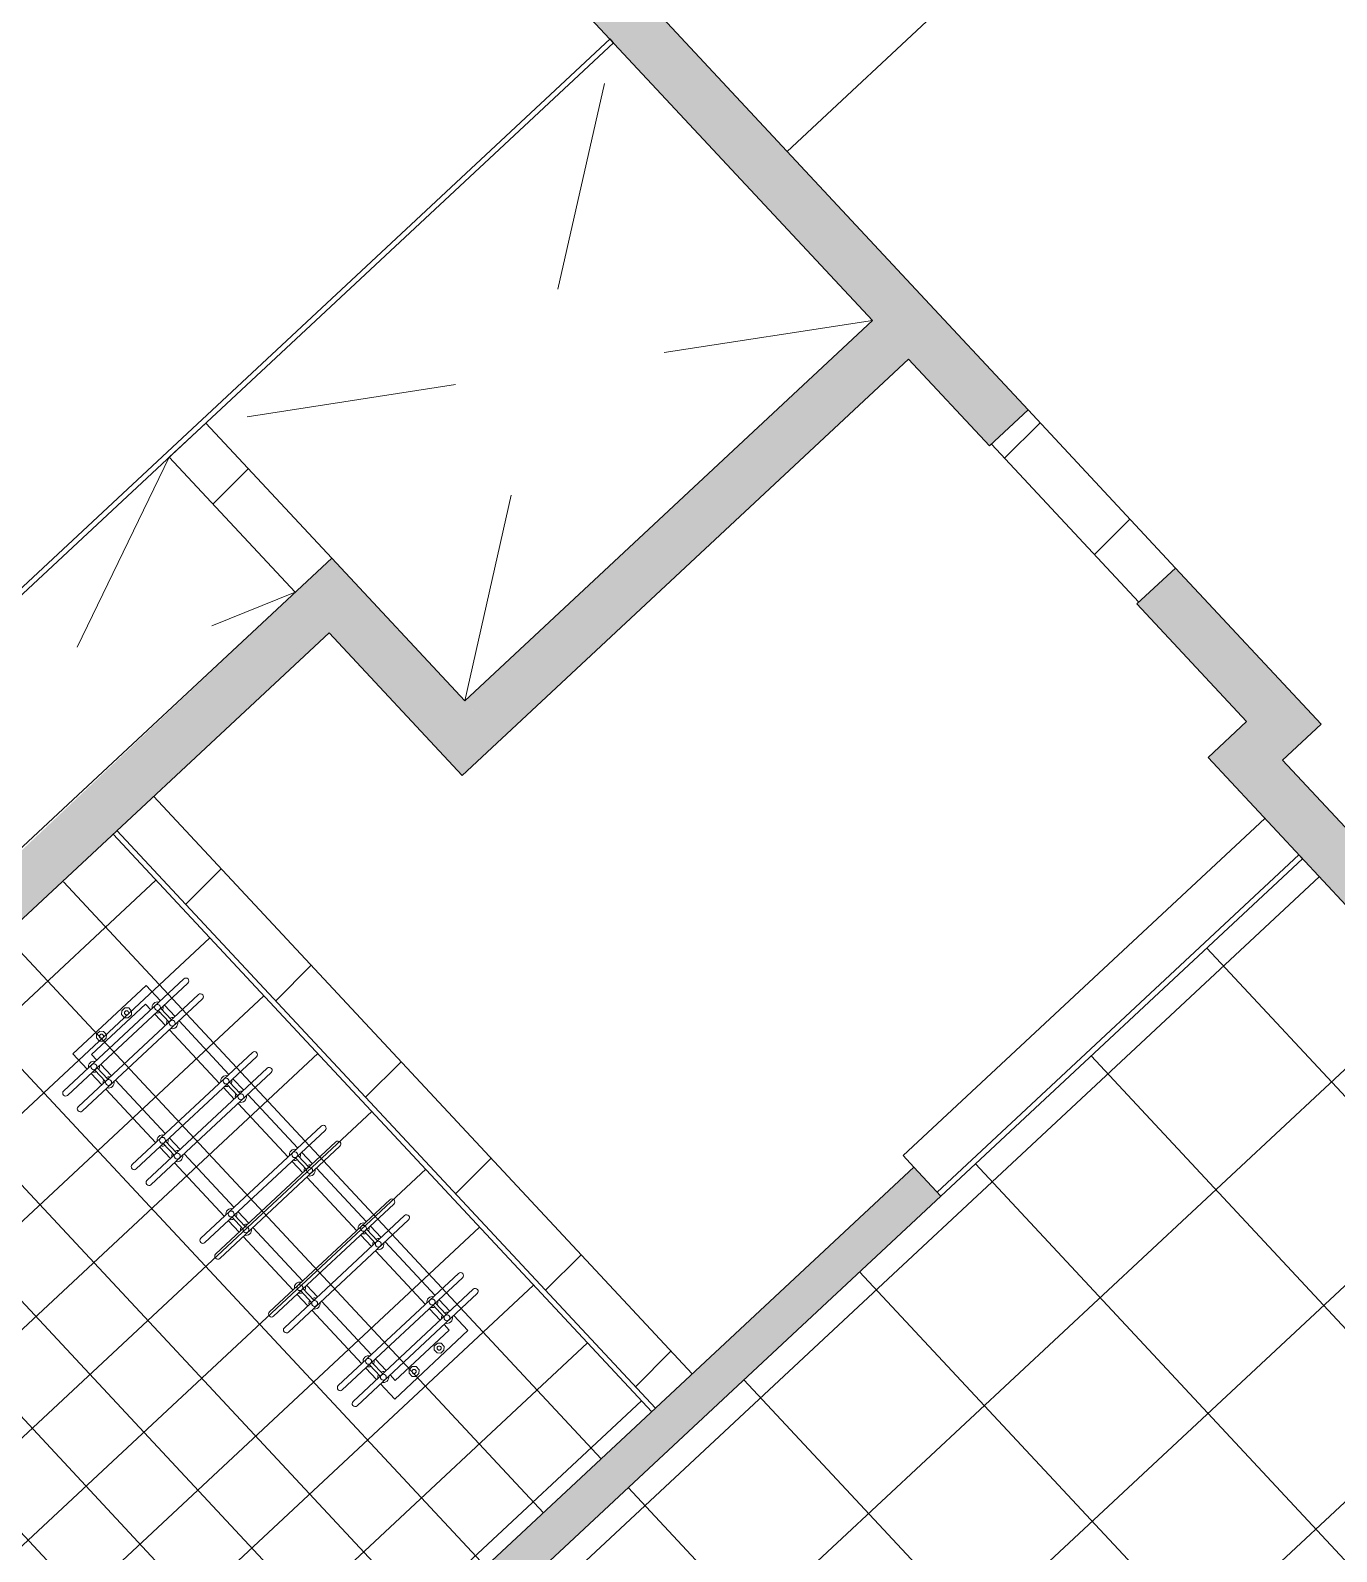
# Model space of a CAD drawing. Header units: millimetres. Extents: x -71377 to 516042, y -145869 to 441446.
# Drawn here: x 189284 to 194238, y 84379 to 90148 of the extents above; entities that cross this region are included whole.
import ezdxf

# ---------------------------------------------------------------- set-up
doc = ezdxf.new("R2010")
doc.units = ezdxf.units.MM
doc.header["$LTSCALE"] = 1000
doc.linetypes.add('_점선_S_', pattern=[1.6, 0.8, -0.8])
for name, color, linetype, lineweight in [('A-fnsh', 5, 'Continuous', 5), ('A-hat', 251, 'Continuous', 5), ('A_bwall', 3, 'Continuous', 5), ('A_cwall', 2, 'Continuous', 5), ('A_fnsh', 5, 'Continuous', 5), ('A_fnsh-4', 4, 'Continuous', 5), ('AA_오픈', 8, '_점선_S_', 5), ('패밀리로 가져오기', 8, 'Continuous', 5)]:
    doc.layers.add(name, color=color, linetype=linetype, lineweight=lineweight)
pattern_1 = [(45, (165969.5, 243949.9), (-353.5534, 353.5534), [])]

# ---------------------------------------------------------------- blocks, each defined once
blk = doc.blocks.new('자전거보관소_2D - 자전거보관소_dwg-3619136-지반층 배치도')
at = {"layer": '패밀리로 가져오기'}
for p, q in [((1166.9, 2015.7), (543.2, 2015.7)), ((1166.9, 1993.4), (543.2, 1993.4)), ((665.1, 1993.4), (665.1, 1933.7)), ((683.7, 1993.9), (683.7, 1933.7)), ((696.4, 1993.9), (696.4, 1933.7)), ((715.1, 1993.4), (715.1, 1933.7)), ((995.1, 1993.4), (995.1, 1933.7)), ((1013.7, 1993.9), (1013.7, 1933.7)), ((1026.4, 1993.9), (1026.4, 1933.7)), ((1045.1, 1993.4), (1045.1, 1933.7)), ((1166.9, 1933.7), (543.2, 1933.7)), ((1166.9, 1911.4), (543.2, 1911.4)), ((665.1, 1911.4), (665.1, 1633.7)), ((715.1, 1911.4), (715.1, 1633.7)), ((995.1, 1911.4), (995.1, 1633.7)), ((1045.1, 1911.4), (1045.1, 1633.7)), ((1166.9, 1633.7), (543.2, 1633.7)), ((1166.9, 1611.4), (543.2, 1611.4)), ((665.1, 1611.4), (665.1, 1551.7)), ((683.7, 1611.9), (683.7, 1551.7)), ((696.4, 1611.9), (696.4, 1551.7)), ((715.1, 1611.4), (715.1, 1551.7)), ((995.1, 1611.4), (995.1, 1551.7)), ((1013.7, 1611.9), (1013.7, 1551.7)), ((1026.4, 1611.9), (1026.4, 1551.7)), ((1045.1, 1611.4), (1045.1, 1551.7)), ((1166.9, 1551.7), (543.2, 1551.7)), ((1166.9, 1529.4), (543.2, 1529.4)), ((665.1, 1529.4), (665.1, 1251.7)), ((715.1, 1529.4), (715.1, 1251.7)), ((995.1, 1529.4), (995.1, 1251.7)), ((1045.1, 1529.4), (1045.1, 1251.7)), ((1166.9, 1251.7), (543.2, 1251.7)), ((1166.9, 1229.4), (543.2, 1229.4)), ((665.1, 1229.4), (665.1, 1169.7)), ((683.7, 1229.9), (683.7, 1169.7)), ((696.4, 1229.9), (696.4, 1169.7)), ((715.1, 1229.4), (715.1, 1169.7)), ((995.1, 1229.4), (995.1, 1169.7)), ((1013.7, 1229.9), (1013.7, 1169.7)), ((1026.4, 1229.9), (1026.4, 1169.7)), ((1045.1, 1229.4), (1045.1, 1169.7)), ((1166.9, 1169.7), (543.2, 1169.7)), ((1166.9, 1147.4), (543.2, 1147.4)), ((665.1, 1147.4), (665.1, 869.7)), ((715.1, 1147.4), (715.1, 869.7)), ((995.1, 1147.4), (995.1, 869.7)), ((1045.1, 1147.4), (1045.1, 869.7)), ((1166.9, 869.7), (543.2, 869.7)), ((1166.9, 847.4), (543.2, 847.4)), ((665.1, 847.4), (665.1, 787.7)), ((683.7, 847.9), (683.7, 787.7)), ((696.4, 847.9), (696.4, 787.7)), ((715.1, 847.4), (715.1, 787.7)), ((995.1, 847.4), (995.1, 787.7)), ((1013.7, 847.9), (1013.7, 787.7)), ((1026.4, 847.9), (1026.4, 787.7)), ((1045.1, 847.4), (1045.1, 787.7)), ((1166.9, 787.7), (543.2, 787.7)), ((1166.9, 765.4), (543.2, 765.4)), ((665.1, 765.4), (665.1, 487.7)), ((715.1, 765.4), (715.1, 487.7)), ((995.1, 765.4), (995.1, 487.7)), ((1045.1, 765.4), (1045.1, 487.7)), ((1166.9, 487.7), (543.2, 487.7)), ((1166.9, 465.4), (543.2, 465.4)), ((665.1, 465.4), (665.1, 406.2)), ((683.7, 465.4), (683.7, 406.2)), ((696.4, 465.4), (696.4, 406.2)), ((715.1, 465.4), (715.1, 406.2)), ((995.1, 465.4), (995.1, 406.2)), ((1013.7, 465.4), (1013.7, 406.2)), ((1026.4, 465.4), (1026.4, 406.2)), ((1045.1, 465.4), (1045.1, 406.2)), ((1166.9, 406.2), (543.2, 406.2)), ((1166.9, 383.9), (543.2, 383.9))]:
    blk.add_line(p, q, dxfattribs=at)
at = {"layer": '패밀리로 가져오기', "flags": 128}
for points in [[(1045.1, 2015.7), (1045.1, 2094.3), (665.1, 2094.3), (665.1, 2015.7)], [(995.1, 2015.7), (995.1, 2044.3), (715.1, 2044.3), (715.1, 2015.7)], [(665.1, 383.9), (665.1, 304.8), (1045.1, 304.8), (1045.1, 383.9)], [(715.1, 383.9), (715.1, 354.8), (995.1, 354.8), (995.1, 383.9)]]:
    blk.add_lwpolyline(points, dxfattribs=at)
for points in [[(798.1, 2049.9), (782.1, 2049.9), (771.7, 2060.3), (771.7, 2076.3), (782.1, 2086.6), (798.1, 2086.6), (808.4, 2076.3), (808.4, 2060.3)], [(928.1, 2049.9), (912.1, 2049.9), (901.7, 2060.3), (901.7, 2076.3), (912.1, 2086.6), (928.1, 2086.6), (938.4, 2076.3), (938.4, 2060.3)], [(798.1, 348.1), (782.1, 348.1), (771.7, 337.8), (771.7, 321.8), (782.1, 311.4), (798.1, 311.4), (808.4, 321.8), (808.4, 337.8)], [(928.1, 348.1), (912.1, 348.1), (901.7, 337.8), (901.7, 321.8), (912.1, 311.4), (928.1, 311.4), (938.4, 321.8), (938.4, 337.8)]]:
    blk.add_lwpolyline(points, close=True, dxfattribs=at)
at = {"layer": '패밀리로 가져오기'}
for centre in [(790.1, 2068.3), (920.1, 2068.3), (790.1, 329.8), (920.1, 329.8)]:
    blk.add_circle(centre, 8, dxfattribs=at)
for centre, radius, start, end in [((690.1, 2004.5), 21.1, 31.81557, 148.18443), ((1020.1, 2004), 21.1, 31.81557, 148.18443), ((543.2, 2004.5), 11.2, 90, 270), ((690.1, 2004.5), 21.2, 211.81557, 252.5282), ((690.1, 2004.5), 11.1, 90, 270), ((690.1, 2004.5), 11.1, 270, 90), ((690.1, 2004.5), 21.2, 287.4718, 328.18443), ((1020.1, 2004), 21.1, 211.81557, 252.5282), ((1020.1, 2004.5), 11.1, 90, 270), ((1020.1, 2004.5), 11.1, 270, 90), ((1020.1, 2004), 21.1, 287.4718, 328.18443), ((1166.9, 2004.5), 11.2, 270, 90), ((543.2, 1922.5), 11.2, 90, 270), ((690.1, 1923), 21.1, 107.4718, 148.18443), ((690.1, 1923), 21.2, 211.81557, 328.18443), ((690.1, 1922.5), 11.2, 90, 270), ((690.1, 1922.5), 11.2, 270, 90), ((690.1, 1923), 21.1, 31.81557, 72.5282), ((1020.1, 1922.5), 21.1, 107.4718, 148.18443), ((1020.1, 1922.5), 21.2, 211.81557, 270), ((1020.1, 1922.5), 11.2, 90, 270), ((1020.1, 1922.5), 11.2, 270, 90), ((1020.1, 1922.5), 21.1, 270, 328.18443), ((1020.1, 1922.5), 21.1, 31.81557, 72.5282), ((1166.9, 1922.5), 11.2, 270, 90), ((543.2, 1622.5), 11.2, 90, 270), ((690.1, 1622.5), 21.2, 31.81557, 148.18443), ((690.1, 1622.5), 11.1, 90, 270), ((690.1, 1622.5), 11.1, 270, 90), ((1020.1, 1622), 21.2, 31.81557, 148.18443), ((1020.1, 1622.5), 11.1, 90, 270), ((1020.1, 1622.5), 11.1, 270, 90), ((1166.9, 1622.5), 11.2, 270, 90), ((690.1, 1622.5), 21.2, 211.81557, 252.5282), ((690.1, 1541), 21.1, 107.4718, 148.18443), ((690.1, 1622.5), 21.2, 287.4718, 328.18443), ((690.1, 1541), 21.1, 31.81557, 72.5282), ((1020.1, 1622), 21.1, 211.81557, 252.5282), ((1020.1, 1540.5), 21.1, 107.4718, 148.18443), ((1020.1, 1622), 21.2, 287.4718, 328.18443), ((1020.1, 1540.5), 21.1, 31.81557, 72.5282), ((543.2, 1540.5), 11.2, 90, 270), ((690.1, 1541), 21.2, 211.81557, 328.18443), ((690.1, 1540.5), 11.2, 90, 270), ((690.1, 1540.5), 11.2, 270, 90), ((1020.1, 1540.5), 21.2, 211.81557, 270), ((1020.1, 1540.5), 11.2, 90, 270), ((1020.1, 1540.5), 11.2, 270, 90), ((1020.1, 1540.5), 21.1, 270, 328.18443), ((1166.9, 1540.5), 11.2, 270, 90), ((543.2, 1240.5), 11.2, 90, 270), ((690.1, 1240.5), 21.2, 31.81557, 148.18443), ((690.1, 1240.5), 21.1, 211.81557, 252.5282), ((690.1, 1240.5), 11.2, 90, 270), ((690.1, 1240.5), 11.2, 270, 90), ((690.1, 1240.5), 21.1, 287.4718, 328.18443), ((1020.1, 1240.5), 21.2, 31.81557, 148.18443), ((1020.1, 1240.5), 21.1, 211.81557, 252.5282), ((1020.1, 1240.5), 11.2, 90, 270), ((1020.1, 1240.5), 11.2, 270, 90), ((1020.1, 1240.5), 21.2, 287.4718, 328.18443), ((1166.9, 1240.5), 11.2, 270, 90), ((543.2, 1158.5), 11.2, 90, 270), ((690.1, 1159), 21.1, 107.4718, 148.18443), ((690.1, 1158.5), 11.1, 90, 270), ((690.1, 1158.5), 11.1, 270, 90), ((690.1, 1159), 21.2, 31.81557, 72.5282), ((1020.1, 1159), 21.2, 107.4718, 148.18443), ((1020.1, 1158.5), 11.2, 90, 270), ((1020.1, 1158.5), 11.2, 270, 90), ((1020.1, 1159), 21.1, 31.81557, 72.5282), ((1166.9, 1158.5), 11.2, 270, 90), ((690.1, 1159), 21.1, 211.81557, 270), ((690.1, 1159), 21.1, 270, 328.18443), ((1020.1, 1159), 21.1, 211.81557, 270), ((1020.1, 1159), 21.1, 270, 328.18443), ((543.2, 858.5), 11.2, 90, 270), ((690.1, 858.5), 21.2, 31.81557, 148.18443), ((690.1, 858.5), 11.1, 90, 270), ((690.1, 858.5), 11.1, 270, 90), ((1020.1, 858.5), 21.2, 31.81557, 148.18443), ((1020.1, 858.5), 11.2, 90, 270), ((1020.1, 858.5), 11.2, 270, 90), ((1166.9, 858.5), 11.2, 270, 90), ((690.1, 858.5), 21.1, 211.81557, 252.5282), ((690.1, 858.5), 21.2, 287.4718, 328.18443), ((1020.1, 858.5), 21.2, 211.81557, 252.5282), ((1020.1, 858.5), 21.2, 287.4718, 328.18443), ((543.2, 776.5), 11.2, 90, 270), ((690.1, 777), 21.2, 107.4718, 148.18443), ((690.1, 777), 21.1, 211.81557, 270), ((690.1, 776.5), 11.1, 90, 270), ((690.1, 776.5), 11.1, 270, 90), ((690.1, 777), 21.2, 270, 328.18443), ((690.1, 777), 21.1, 31.81557, 72.5282), ((1020.1, 777), 21.1, 107.4718, 148.18443), ((1020.1, 777), 21.2, 211.81557, 270), ((1020.1, 776.5), 11.2, 90, 270), ((1020.1, 776.5), 11.2, 270, 90), ((1020.1, 777), 21.2, 270, 328.18443), ((1020.1, 777), 21.2, 31.81557, 72.5282), ((1166.9, 776.5), 11.2, 270, 90), ((543.2, 476.5), 11.2, 90, 270), ((690.1, 476.5), 21.2, 31.81557, 148.18443), ((690.1, 476.5), 21.1, 211.81557, 252.5282), ((690.1, 476.5), 11.1, 90, 270), ((690.1, 476.5), 11.1, 270, 90), ((690.1, 476.5), 21.1, 287.4718, 328.18443), ((1020.1, 476.5), 21.1, 31.81557, 148.18443), ((1020.1, 476.5), 21.2, 211.81557, 252.5282), ((1020.1, 476.5), 11.2, 90, 270), ((1020.1, 476.5), 11.2, 270, 90), ((1020.1, 476.5), 21.1, 287.4718, 328.18443), ((1166.9, 476.5), 11.2, 270, 90), ((543.2, 395), 11.2, 90, 270), ((690.1, 395), 21.2, 107.4718, 148.18443), ((690.1, 395), 11.1, 90, 270), ((690.1, 395), 11.1, 270, 90), ((690.1, 395), 21.2, 31.81557, 72.5282), ((1020.1, 395), 21.2, 107.4718, 148.18443), ((1020.1, 395), 11.2, 90, 270), ((1020.1, 395), 11.2, 270, 90), ((1020.1, 395), 21.1, 31.81557, 72.5282), ((1166.9, 395), 11.2, 270, 90), ((690.1, 395), 21.1, 211.81557, 270), ((690.1, 395), 21.1, 270, 328.18443), ((1020.1, 395), 21.2, 211.81557, 270), ((1020.1, 395), 21.1, 270, 328.18443)]:
    blk.add_arc(centre, radius, start, end, dxfattribs=at)
blk = doc.blocks.new('자전거보관소_2D - 자전거보관소_2D-3619196-지반층 배치도')
blk.add_blockref('자전거보관소_2D - 자전거보관소_dwg-3619136-지반층 배치도', (-665.1, -304.8))

msp = doc.modelspace()

# ---------------------------------------------------------------- hatches: boundary and pattern name
at = {"layer": 'A-hat'}
for points in [[(192478, 89047.6), (192624.3, 89184), (191055.7, 90866.2), (190909.4, 90729.8), (192026, 89532.4)], [(192921.3, 88572.3), (193067.6, 88708.7), (192624.3, 89184), (192478, 89047.6), (192794.2, 88708.7)], [(191067.6, 87458.9), (192614.4, 88901.4), (192478, 89047.6), (190931.2, 87605.2)], [(189092.9, 86629.3), (190563, 88000.1), (190426.6, 88146.4), (188963.9, 86767.8), (189086.6, 86636.1)], [(193896.6, 87526.4), (194042.9, 87662.8), (193626.9, 88108.9), (193480.6, 87972.5)], [(190921.4, 87322.5), (191067.6, 87458.9), (190563, 88000.1), (190416.7, 87863.7), (190877.7, 87369.4)], [(193886.7, 87243.7), (194179.3, 87516.5), (194042.9, 87662.8), (193750.3, 87390), (193769.6, 87369.4)], [(194995, 86055.3), (195141.2, 86191.7), (194033, 87380.1), (193886.7, 87243.7), (194867.8, 86191.7)], [(191007.4, 84114.4), (192737.1, 85727.3), (192634.8, 85837), (190905.1, 84224.1)]]:
    msp.add_hatch(color=256, dxfattribs=at).paths.add_polyline_path(points)
h = msp.add_hatch(dxfattribs=at)
h.set_pattern_fill('FP_12', color=256, scale=1000, style=0, pattern_type=2)
h.set_pattern_definition(pattern_1)
h.paths.add_polyline_path([(193487.9, 87979.4), (193626.9, 88108.9), (193067.6, 88708.7), (192928.7, 88579.1), (193445.2, 88025.2)])
h = msp.add_hatch(dxfattribs=at)
h.set_pattern_fill('FP_12', color=256, scale=1000, style=0, pattern_type=2)
h.set_pattern_definition(pattern_1)
h.paths.add_polyline_path([(190287.6, 88016.8), (190426.6, 88146.4), (189949.1, 88658.4), (189810.2, 88528.8)])
h = msp.add_hatch(dxfattribs=at)
h.set_pattern_fill('FP_12', color=256, scale=1000, style=0, pattern_type=2)
h.set_pattern_definition(pattern_1)
h.paths.add_polyline_path([(191654.8, 84923.1), (191793.7, 85052.7), (189751.2, 87243.1), (189612.2, 87113.5), (190606.7, 86047)])
h = msp.add_hatch(dxfattribs=at)
h.set_pattern_fill('FP_140', color=256, scale=1000, style=0, pattern_type=2)
h.set_pattern_definition([(223, (189070.56, 84641.86), (204.6, -219.406), []), (313, (189070.56, 84641.86), (219.406, 204.6), [])])
h.paths.add_polyline_path([(188811.3, 82818.5), (189820.5, 83759.6), (189956.9, 83613.4), (190768.7, 84370.4), (190905.1, 84224.1), (191640.2, 84909.5), (189597.6, 87099.9), (189113.9, 86636.1), (189220.1, 86522.3), (187154, 84595.7), (188601.6, 83043.3)])
h = msp.add_hatch(dxfattribs=at)
h.set_pattern_fill('FP_141', color=256, scale=1000, style=0, pattern_type=2)
h.set_pattern_definition([(133, (190327.8, 84173.44), (-438.812, -409.2), []), (223, (190327.8, 84173.44), (409.2, -438.812), [])])
h.paths.add_polyline_path([(191327.3, 77165.8), (192424.3, 78188.8), (191994.6, 78649.6), (192089.2, 78753.4), (191353.6, 79528.6), (191258.1, 79439.5), (191005.8, 79710), (195902.1, 84276), (196011.3, 84159), (196413.5, 84534.1), (195813.4, 85177.7), (195959.6, 85314.1), (195141.2, 86191.7), (194995, 86055.3), (194108.4, 87006.1), (191007.4, 84114.4), (190768.7, 84370.4), (188644.2, 82389.2), (188507.8, 82535.4), (188811.3, 82818.5), (185128.5, 86767.8), (183654.8, 85393.6), (187746.8, 81005.4), (187600.5, 80869), (189455.6, 78879.7), (189601.8, 79016.1), (190154.2, 78423.8), (190058.7, 78321), (190808.9, 77530.2), (190904.4, 77619.3), (191326.3, 77166.9)])
h.paths.add_polyline_path([(191547.7, 77398.7), (191138.5, 77837.5), (191357.9, 78042.1), (191767.1, 77603.3), (191561.7, 77411.8)])
h.paths.add_polyline_path([(191950.4, 77787.9), (191541.2, 78226.8), (191767.1, 78424.4), (192169.8, 77992.5), (191964.4, 77801)])
h.paths.add_polyline_path([(186512.3, 84557.9), (185898.5, 85216.2), (186118, 85420.8), (186730.5, 84761.4), (186526.4, 84571)])
h.paths.add_polyline_path([(185609.6, 85452.7), (185200.4, 85891.5), (185419.8, 86096.1), (185829, 85657.3), (185624.4, 85466.5)])

# ---------------------------------------------------------------- linework, layer by layer
at = {"layer": 'A-fnsh'}
for p, q in [((200366.8, 97347.5), (192153.7, 89688.7)), ((188472.8, 87309), (191482.3, 90115.4)), ((194108.4, 87006.1), (192737.1, 85727.4))]:
    msp.add_line(p, q, dxfattribs=at)
at = {"layer": 'A_bwall'}
for p, q in [((193626.9, 88108.9), (193067.6, 88708.7)), ((189949.1, 88658.4), (189810.2, 88528.8)), ((190426.6, 88146.4), (189949.1, 88658.4)), ((192928.7, 88579.1), (193487.9, 87979.4)), ((189810.2, 88528.8), (190287.6, 88016.8)), ((191793.7, 85052.7), (189751.2, 87243.1)), ((189612.2, 87113.5), (191654.8, 84923.1)), ((193965.2, 87159.6), (192593.9, 85880.9)), ((192723.5, 85741.9), (194094.7, 87020.7)), ((192593.9, 85880.9), (192634.8, 85837))]:
    msp.add_line(p, q, dxfattribs=at)
at = {"layer": 'A_cwall'}
for p, q in [((192624.3, 89184), (191055.7, 90866.2)), ((190909.4, 90729.8), (192478, 89047.6)), ((193067.6, 88708.7), (192624.3, 89184)), ((192478, 89047.6), (190931.2, 87605.2)), ((190921.4, 87322.5), (192614.4, 88901.4)), ((192614.4, 88901.4), (192921.3, 88572.3)), ((192921.3, 88572.3), (193067.6, 88708.7)), ((190426.6, 88146.4), (188963.9, 86782.4)), ((190931.2, 87605.2), (190426.6, 88146.4)), ((193626.9, 88108.9), (193480.6, 87972.5)), ((194179.3, 87516.5), (193626.9, 88108.9)), ((193480.6, 87972.5), (193896.6, 87526.4)), ((188954, 86499.7), (190416.7, 87863.7)), ((190416.7, 87863.7), (190921.4, 87322.5)), ((193896.6, 87526.4), (193750.3, 87390)), ((194033, 87380.1), (194179.3, 87516.5)), ((193750.3, 87390), (194995, 86055.3)), ((195141.2, 86191.7), (194033, 87380.1)), ((192634.8, 85837), (190905.1, 84224.1)), ((192737.1, 85727.3), (192634.8, 85837)), ((191007.4, 84114.4), (192737.1, 85727.3))]:
    msp.add_line(p, q, dxfattribs=at)
at = {"layer": 'A_fnsh'}
for p, q in [((189597.6, 87099.9), (191640.2, 84909.5)), ((192737.1, 85727.3), (194108.4, 87006.1)), ((194108.4, 87006.1), (194094.7, 87020.7))]:
    msp.add_line(p, q, dxfattribs=at)
at = {"layer": 'A_fnsh-4'}
for p, q in [((191495.9, 90100.8), (191482.3, 90115.4)), ((188486.4, 87294.4), (191495.9, 90100.8))]:
    msp.add_line(p, q, dxfattribs=at)
at = {"layer": 'AA_오픈'}
for p, q in [((190931.2, 87605.2), (191495.9, 90100.8)), ((192478, 89047.7), (189949.1, 88658.4)), ((189810.2, 88528.8), (188963.8, 86782.4)), ((188486.4, 87294.4), (190287.6, 88016.9))]:
    msp.add_line(p, q, dxfattribs=at)

# ---------------------------------------------------------------- block references
at = {"layer": '패밀리로 가져오기', "rotation": 223.0000012484763}
msp.add_blockref('자전거보관소_2D - 자전거보관소_2D-3619196-지반층 배치도', (189722.9, 86525.6), dxfattribs=at)

doc.saveas('drawing.dxf')
